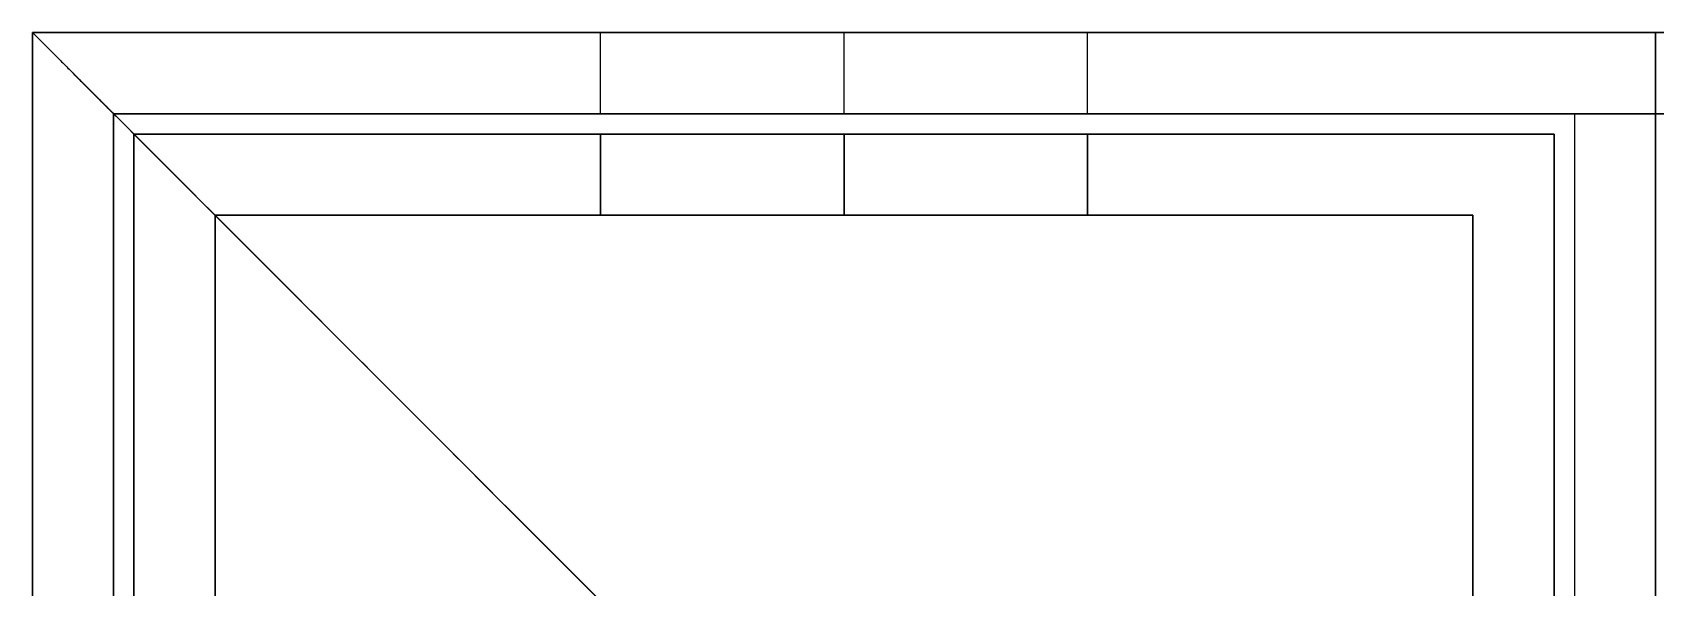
# Model space of a CAD drawing. Header units: millimetres. Extents: x -6529 to 809, y -8611 to 207.
# Drawn here: x -506.97 to -466.97, y 193.7 to 207.37 of the extents above; entities that cross this region are included whole.
import ezdxf

# ---------------------------------------------------------------- set-up
doc = ezdxf.new("R2010")
doc.units = ezdxf.units.MM
doc.header["$MEASUREMENT"] = 0
doc.layers.add('platen', color=7, linetype='Continuous', true_color=0x007f00)
doc.layers.add('staal', color=5, linetype='Continuous', true_color=0x0000ff)

# ---------------------------------------------------------------- blocks, each defined once
blk = doc.blocks.new('top plaat')
at = {"layer": 'platen'}
for points in [[(658, 40), (349, 40), (40, 40)], [(40, 40), (40, 40, 9), (40, 40, 18)], [(658, 40, 18), (349, 40, 18), (40, 40, 18)], [(40, 40), (40, 20), (40, 0)], [(40, 40, 18), (40, 20, 18), (40, 0, 18)], [(658, 40, 9), (349, 40, 9), (40, 40, 9)], [(40, 40, 9), (40, 20, 9), (40, 0, 9)]]:
    blk.add_open_spline(points, degree=2, dxfattribs=at)

msp = doc.modelspace()

# ---------------------------------------------------------------- linework, layer by layer
at = {"layer": 'staal'}
for p, q in [((-506.974, 207.367), (-466.974, 167.367)), ((-504.974, 205.367, 25), (-506.974, 207.367, 25)), ((-506.974, 207.367), (-466.974, 167.367)), ((-492.974, 205.367, 545.5), (-492.974, 207.367, 545.5)), ((-492.974, 205.367, 620.5), (-492.974, 207.367, 620.5)), ((-492.974, 205.367, 395.5), (-492.974, 207.367, 395.5)), ((-492.974, 205.367, 470.5), (-492.974, 207.367, 470.5)), ((-492.974, 205.367, 245.5), (-492.974, 207.367, 245.5)), ((-492.974, 205.367, 320.5), (-492.974, 207.367, 320.5)), ((-492.974, 205.367, 170.5), (-492.974, 207.367, 170.5)), ((-492.974, 205.367, 95.5), (-492.974, 207.367, 95.5)), ((-486.974, 205.367, 40), (-486.974, 207.367, 40)), ((-486.974, 205.367, 551.5), (-486.974, 207.367, 551.5)), ((-486.974, 205.367, 539.5), (-486.974, 207.367, 539.5)), ((-486.974, 205.367, 626.5), (-486.974, 207.367, 626.5)), ((-486.974, 205.367, 614.5), (-486.974, 207.367, 614.5)), ((-486.974, 205.367, 401.5), (-486.974, 207.367, 401.5)), ((-486.974, 205.367, 389.5), (-486.974, 207.367, 389.5)), ((-486.974, 205.367, 476.5), (-486.974, 207.367, 476.5)), ((-486.974, 205.367, 464.5), (-486.974, 207.367, 464.5)), ((-486.974, 205.367, 251.5), (-486.974, 207.367, 251.5)), ((-486.974, 205.367, 239.5), (-486.974, 207.367, 239.5)), ((-486.974, 205.367, 326.5), (-486.974, 207.367, 326.5)), ((-486.974, 205.367, 314.5), (-486.974, 207.367, 314.5)), ((-486.974, 205.367, 176.5), (-486.974, 207.367, 176.5)), ((-486.974, 205.367, 164.5), (-486.974, 207.367, 164.5)), ((-486.974, 205.367, 101.5), (-486.974, 207.367, 101.5)), ((-486.974, 205.367, 89.5), (-486.974, 207.367, 89.5)), ((-480.974, 205.367, 545.5), (-480.974, 207.367, 545.5)), ((-480.974, 205.367, 620.5), (-480.974, 207.367, 620.5)), ((-480.974, 205.367, 395.5), (-480.974, 207.367, 395.5)), ((-480.974, 205.367, 470.5), (-480.974, 207.367, 470.5)), ((-480.974, 205.367, 245.5), (-480.974, 207.367, 245.5)), ((-480.974, 205.367, 320.5), (-480.974, 207.367, 320.5)), ((-480.974, 205.367, 170.5), (-480.974, 207.367, 170.5)), ((-480.974, 205.367, 95.5), (-480.974, 207.367, 95.5)), ((-492.974, 204.867, 95.5), (-492.974, 202.867, 95.5)), ((-492.974, 204.867, 170.5), (-492.974, 202.867, 170.5)), ((-492.974, 202.867, 545.5), (-492.974, 204.867, 545.5)), ((-492.974, 202.867, 620.5), (-492.974, 204.867, 620.5)), ((-492.974, 202.867, 846.5), (-492.974, 204.867, 846.5)), ((-492.974, 202.867, 771.5), (-492.974, 204.867, 771.5)), ((-486.974, 202.867, 40), (-486.974, 204.867, 40)), ((-486.974, 202.867, 208), (-486.974, 204.867, 208)), ((-486.974, 204.867, 101.5), (-486.974, 202.867, 101.5)), ((-486.974, 204.867, 89.5), (-486.974, 202.867, 89.5)), ((-486.974, 204.867, 176.5), (-486.974, 202.867, 176.5)), ((-486.974, 204.867, 164.5), (-486.974, 202.867, 164.5)), ((-486.974, 202.867, 676), (-486.974, 204.867, 676)), ((-486.974, 202.867, 508), (-486.974, 204.867, 508)), ((-486.974, 202.867, 551.5), (-486.974, 204.867, 551.5)), ((-486.974, 202.867, 539.5), (-486.974, 204.867, 539.5)), ((-486.974, 202.867, 626.5), (-486.974, 204.867, 626.5)), ((-486.974, 202.867, 614.5), (-486.974, 204.867, 614.5)), ((-486.974, 202.867, 716), (-486.974, 204.867, 716)), ((-486.974, 202.867, 884), (-486.974, 204.867, 884)), ((-486.974, 202.867, 840.5), (-486.974, 204.867, 840.5)), ((-486.974, 202.867, 852.5), (-486.974, 204.867, 852.5)), ((-486.974, 202.867, 765.5), (-486.974, 204.867, 765.5)), ((-486.974, 202.867, 777.5), (-486.974, 204.867, 777.5)), ((-480.974, 204.867, 95.5), (-480.974, 202.867, 95.5)), ((-480.974, 204.867, 170.5), (-480.974, 202.867, 170.5)), ((-480.974, 202.867, 545.5), (-480.974, 204.867, 545.5)), ((-480.974, 202.867, 620.5), (-480.974, 204.867, 620.5)), ((-480.974, 202.867, 846.5), (-480.974, 204.867, 846.5)), ((-480.974, 202.867, 771.5), (-480.974, 204.867, 771.5))]:
    msp.add_line(p, q, dxfattribs=at)
msp.add_lwpolyline([(-506.974, 207.367), (809.026, 207.367), (809.026, -1108.633), (-506.974, -1108.633)], close=True, dxfattribs=at)
for points in [[(-506.974, 207.367), (-506.974, -450.633), (-506.974, -1108.633)], [(-506.974, 207.367, 40), (-506.974, -450.633, 40), (-506.974, -1108.633, 40)], [(-506.974, 207.367), (-506.974, 207.367, 20), (-506.974, 207.367, 40)], [(-506.974, 207.367), (-486.974, 187.367), (-466.974, 167.367)], [(-466.974, 167.367, 40), (-486.974, 187.367, 40), (-506.974, 207.367, 40)], [(-506.974, 207.367, 20), (-506.974, 162.617, 20), (-506.974, 117.867, 20)], [(-506.974, 207.367, 25), (-505.974, 206.367, 25), (-504.974, 205.367, 25)], [(809.026, 207.367), (151.026, 207.367), (-506.974, 207.367)], [(809.026, 207.367, 40), (151.026, 207.367, 40), (-506.974, 207.367, 40)], [(-506.974, 207.367), (-506.974, 207.367, 20), (-506.974, 207.367, 40)], [(-506.974, 207.367, 40), (-486.974, 187.367, 40), (-466.974, 167.367, 40)], [(-417.474, 207.367, 20), (-462.224, 207.367, 20), (-506.974, 207.367, 20)], [(-506.974, 207.367, 676), (151.026, 207.367, 676), (809.026, 207.367, 676)], [(-506.974, 207.367, 716), (151.026, 207.367, 716), (809.026, 207.367, 716)], [(-506.974, 207.367, 676), (-506.974, 207.367, 696), (-506.974, 207.367, 716)], [(-506.974, 207.367, 676), (-486.974, 187.367, 676), (-466.974, 167.367, 676)], [(-466.974, 167.367, 716), (-486.974, 187.367, 716), (-506.974, 207.367, 716)], [(-506.974, 207.367, 696), (-462.224, 207.367, 696), (-417.474, 207.367, 696)], [(-506.974, 207.367, 701), (-505.974, 206.367, 701), (-504.974, 205.367, 701)], [(-506.974, 207.367, 676), (-506.974, -450.633, 676), (-506.974, -1108.633, 676)], [(-506.974, 207.367, 716), (-506.974, -450.633, 716), (-506.974, -1108.633, 716)], [(-506.974, 207.367, 676), (-506.974, 207.367, 696), (-506.974, 207.367, 716)], [(-506.974, 207.367, 676), (-486.974, 187.367, 676), (-466.974, 167.367, 676)], [(-466.974, 167.367, 716), (-486.974, 187.367, 716), (-506.974, 207.367, 716)], [(-506.974, 207.367, 696), (-506.974, 162.617, 696), (-506.974, 117.867, 696)], [(-506.974, 207.367, 701), (-505.974, 206.367, 701), (-504.974, 205.367, 701)], [(-466.974, 207.367, 40), (-486.974, 207.367, 40), (-506.974, 207.367, 40)], [(-506.974, 207.367, 40), (-506.974, 207.367, 358), (-506.974, 207.367, 676)], [(-506.974, 207.367, 40), (-506.974, 187.367, 40), (-506.974, 167.367, 40)], [(-466.974, 207.367, 676), (-486.974, 207.367, 676), (-506.974, 207.367, 676)], [(-506.974, 207.367, 676), (-506.974, 187.367, 676), (-506.974, 167.367, 676)], [(-466.974, 207.367, 658), (-486.974, 207.367, 658), (-506.974, 207.367, 658)], [(-506.974, 207.367, 658), (-506.974, 187.367, 658), (-506.974, 167.367, 658)], [(-486.974, 207.367, 40), (-486.974, 207.367, 64.75), (-486.974, 207.367, 89.5)], [(-486.974, 207.367, 101.5), (-486.974, 207.367, 133), (-486.974, 207.367, 164.5)], [(-486.974, 207.367, 176.5), (-486.974, 207.367, 208), (-486.974, 207.367, 239.5)], [(-486.974, 207.367, 251.5), (-486.974, 207.367, 283), (-486.974, 207.367, 314.5)], [(-486.974, 207.367, 326.5), (-486.974, 207.367, 358), (-486.974, 207.367, 389.5)], [(-486.974, 207.367, 401.5), (-486.974, 207.367, 433), (-486.974, 207.367, 464.5)], [(-486.974, 207.367, 476.5), (-486.974, 207.367, 508), (-486.974, 207.367, 539.5)], [(-486.974, 207.367, 551.5), (-486.974, 207.367, 583), (-486.974, 207.367, 614.5)], [(-486.974, 207.367, 626.5), (-486.974, 207.367, 651.25), (-486.974, 207.367, 676)], [(-466.974, 167.367, 40), (-466.974, 187.367, 40), (-466.974, 207.367, 40)], [(-466.974, 207.367, 40), (-466.974, 207.367, 358), (-466.974, 207.367, 676)], [(-466.974, 167.367, 676), (-466.974, 187.367, 676), (-466.974, 207.367, 676)], [(-466.974, 167.367, 658), (-466.974, 187.367, 658), (-466.974, 207.367, 658)], [(-504.974, 205.367, 2), (-504.974, 205.367, 20), (-504.974, 205.367, 38)], [(-504.974, 205.367, 38), (-486.974, 187.367, 38), (-468.974, 169.367, 38)], [(-468.974, 169.367, 2), (-486.974, 187.367, 2), (-504.974, 205.367, 2)], [(-504.974, 205.367, 38), (-504.974, -450.633, 38), (-504.974, -1106.633, 38)], [(-504.974, 205.367, 2), (-504.974, -450.633, 2), (-504.974, -1106.633, 2)], [(-504.974, 205.367, 20), (-504.974, 161.617, 20), (-504.974, 117.867, 20)], [(-504.974, 205.367, 38), (-504.974, 205.367, 20), (-504.974, 205.367, 2)], [(-468.974, 169.367, 38), (-486.974, 187.367, 38), (-504.974, 205.367, 38)], [(-504.974, 205.367, 2), (-486.974, 187.367, 2), (-468.974, 169.367, 2)], [(807.026, 205.367, 38), (151.026, 205.367, 38), (-504.974, 205.367, 38)], [(807.026, 205.367, 2), (151.026, 205.367, 2), (-504.974, 205.367, 2)], [(-417.474, 205.367, 20), (-461.224, 205.367, 20), (-504.974, 205.367, 20)], [(-504.974, 205.367, 678), (-504.974, 205.367, 696), (-504.974, 205.367, 714)], [(-504.974, 205.367, 714), (-486.974, 187.367, 714), (-468.974, 169.367, 714)], [(-468.974, 169.367, 678), (-486.974, 187.367, 678), (-504.974, 205.367, 678)], [(-504.974, 205.367, 714), (151.026, 205.367, 714), (807.026, 205.367, 714)], [(-504.974, 205.367, 678), (151.026, 205.367, 678), (807.026, 205.367, 678)], [(-504.974, 205.367, 696), (-461.224, 205.367, 696), (-417.474, 205.367, 696)], [(-504.974, 205.367, 678), (-504.974, 205.367, 696), (-504.974, 205.367, 714)], [(-504.974, 205.367, 714), (-486.974, 187.367, 714), (-468.974, 169.367, 714)], [(-468.974, 169.367, 678), (-486.974, 187.367, 678), (-504.974, 205.367, 678)], [(-504.974, 205.367, 714), (-504.974, -450.633, 714), (-504.974, -1106.633, 714)], [(-504.974, 205.367, 678), (-504.974, -450.633, 678), (-504.974, -1106.633, 678)], [(-504.974, 205.367, 696), (-504.974, 161.617, 696), (-504.974, 117.867, 696)], [(-504.974, 169.367, 40), (-504.974, 187.367, 40), (-504.974, 205.367, 40)], [(-504.974, 205.367, 40), (-504.974, 205.367, 358), (-504.974, 205.367, 676)], [(-504.974, 205.367, 40), (-486.974, 205.367, 40), (-468.974, 205.367, 40)], [(-504.974, 169.367, 676), (-504.974, 187.367, 676), (-504.974, 205.367, 676)], [(-504.974, 205.367, 676), (-486.974, 205.367, 676), (-468.974, 205.367, 676)], [(-504.974, 169.367, 658), (-504.974, 187.367, 658), (-504.974, 205.367, 658)], [(-504.974, 205.367, 658), (-486.974, 205.367, 658), (-468.974, 205.367, 658)], [(-486.974, 205.367, 40), (-486.974, 205.367, 64.75), (-486.974, 205.367, 89.5)], [(-486.974, 205.367, 101.5), (-486.974, 205.367, 133), (-486.974, 205.367, 164.5)], [(-486.974, 205.367, 176.5), (-486.974, 205.367, 208), (-486.974, 205.367, 239.5)], [(-486.974, 205.367, 251.5), (-486.974, 205.367, 283), (-486.974, 205.367, 314.5)], [(-486.974, 205.367, 326.5), (-486.974, 205.367, 358), (-486.974, 205.367, 389.5)], [(-486.974, 205.367, 401.5), (-486.974, 205.367, 433), (-486.974, 205.367, 464.5)], [(-486.974, 205.367, 476.5), (-486.974, 205.367, 508), (-486.974, 205.367, 539.5)], [(-486.974, 205.367, 551.5), (-486.974, 205.367, 583), (-486.974, 205.367, 614.5)], [(-486.974, 205.367, 626.5), (-486.974, 205.367, 651.25), (-486.974, 205.367, 676)], [(-468.974, 205.367, 40), (-468.974, 205.367, 358), (-468.974, 205.367, 676)], [(-468.974, 205.367, 40), (-468.974, 187.367, 40), (-468.974, 169.367, 40)], [(-468.974, 205.367, 676), (-468.974, 187.367, 676), (-468.974, 169.367, 676)], [(-468.974, 205.367, 658), (-468.974, 187.367, 658), (-468.974, 169.367, 658)], [(-469.474, 204.867, 40), (-486.974, 204.867, 40), (-504.474, 204.867, 40)], [(-504.474, 204.867, 40), (-504.474, 204.867, 124), (-504.474, 204.867, 208)], [(-469.474, 204.867, 208), (-486.974, 204.867, 208), (-504.474, 204.867, 208)], [(-504.474, 204.867, 40), (-504.474, 187.367, 40), (-504.474, 169.867, 40)], [(-504.474, 204.867, 208), (-504.474, 187.367, 208), (-504.474, 169.867, 208)], [(-469.474, 204.867, 124), (-486.974, 204.867, 124), (-504.474, 204.867, 124)], [(-504.474, 204.867, 124), (-504.474, 187.367, 124), (-504.474, 169.867, 124)], [(-504.474, 169.867, 676), (-504.474, 187.367, 676), (-504.474, 204.867, 676)], [(-504.474, 204.867, 676), (-504.474, 204.867, 592), (-504.474, 204.867, 508)], [(-504.474, 169.867, 508), (-504.474, 187.367, 508), (-504.474, 204.867, 508)], [(-504.474, 204.867, 676), (-486.974, 204.867, 676), (-469.474, 204.867, 676)], [(-504.474, 204.867, 508), (-486.974, 204.867, 508), (-469.474, 204.867, 508)], [(-504.474, 169.867, 592), (-504.474, 187.367, 592), (-504.474, 204.867, 592)], [(-504.474, 204.867, 592), (-486.974, 204.867, 592), (-469.474, 204.867, 592)], [(-504.474, 169.867, 716), (-504.474, 187.367, 716), (-504.474, 204.867, 716)], [(-504.474, 204.867, 716), (-504.474, 204.867, 800), (-504.474, 204.867, 884)], [(-504.474, 169.867, 884), (-504.474, 187.367, 884), (-504.474, 204.867, 884)], [(-504.474, 204.867, 716), (-486.974, 204.867, 716), (-469.474, 204.867, 716)], [(-504.474, 204.867, 884), (-486.974, 204.867, 884), (-469.474, 204.867, 884)], [(-504.474, 169.867, 800), (-504.474, 187.367, 800), (-504.474, 204.867, 800)], [(-504.474, 204.867, 800), (-486.974, 204.867, 800), (-469.474, 204.867, 800)], [(-486.974, 204.867, 40), (-486.974, 204.867, 64.75), (-486.974, 204.867, 89.5)], [(-486.974, 204.867, 101.5), (-486.974, 204.867, 133), (-486.974, 204.867, 164.5)], [(-486.974, 204.867, 176.5), (-486.974, 204.867, 192.25), (-486.974, 204.867, 208)], [(-486.974, 204.867, 676), (-486.974, 204.867, 651.25), (-486.974, 204.867, 626.5)], [(-486.974, 204.867, 614.5), (-486.974, 204.867, 583), (-486.974, 204.867, 551.5)], [(-486.974, 204.867, 539.5), (-486.974, 204.867, 523.75), (-486.974, 204.867, 508)], [(-486.974, 204.867, 716), (-486.974, 204.867, 740.75), (-486.974, 204.867, 765.5)], [(-486.974, 204.867, 777.5), (-486.974, 204.867, 809), (-486.974, 204.867, 840.5)], [(-486.974, 204.867, 852.5), (-486.974, 204.867, 868.25), (-486.974, 204.867, 884)], [(-469.474, 169.867, 40), (-469.474, 187.367, 40), (-469.474, 204.867, 40)], [(-469.474, 204.867, 40), (-469.474, 204.867, 124), (-469.474, 204.867, 208)], [(-469.474, 169.867, 208), (-469.474, 187.367, 208), (-469.474, 204.867, 208)], [(-469.474, 169.867, 124), (-469.474, 187.367, 124), (-469.474, 204.867, 124)], [(-469.474, 204.867, 676), (-469.474, 204.867, 592), (-469.474, 204.867, 508)], [(-469.474, 204.867, 676), (-469.474, 187.367, 676), (-469.474, 169.867, 676)], [(-469.474, 204.867, 508), (-469.474, 187.367, 508), (-469.474, 169.867, 508)], [(-469.474, 204.867, 592), (-469.474, 187.367, 592), (-469.474, 169.867, 592)], [(-469.474, 204.867, 716), (-469.474, 204.867, 800), (-469.474, 204.867, 884)], [(-469.474, 204.867, 716), (-469.474, 187.367, 716), (-469.474, 169.867, 716)], [(-469.474, 204.867, 884), (-469.474, 187.367, 884), (-469.474, 169.867, 884)], [(-469.474, 204.867, 800), (-469.474, 187.367, 800), (-469.474, 169.867, 800)], [(-502.474, 171.867, 40), (-502.474, 187.367, 40), (-502.474, 202.867, 40)], [(-502.474, 202.867, 40), (-502.474, 202.867, 124), (-502.474, 202.867, 208)], [(-502.474, 171.867, 208), (-502.474, 187.367, 208), (-502.474, 202.867, 208)], [(-502.474, 202.867, 40), (-486.974, 202.867, 40), (-471.474, 202.867, 40)], [(-502.474, 202.867, 208), (-486.974, 202.867, 208), (-471.474, 202.867, 208)], [(-502.474, 171.867, 124), (-502.474, 187.367, 124), (-502.474, 202.867, 124)], [(-502.474, 202.867, 124), (-486.974, 202.867, 124), (-471.474, 202.867, 124)], [(-471.474, 202.867, 676), (-486.974, 202.867, 676), (-502.474, 202.867, 676)], [(-502.474, 202.867, 676), (-502.474, 202.867, 592), (-502.474, 202.867, 508)], [(-471.474, 202.867, 508), (-486.974, 202.867, 508), (-502.474, 202.867, 508)], [(-502.474, 202.867, 676), (-502.474, 187.367, 676), (-502.474, 171.867, 676)], [(-502.474, 202.867, 508), (-502.474, 187.367, 508), (-502.474, 171.867, 508)], [(-471.474, 202.867, 592), (-486.974, 202.867, 592), (-502.474, 202.867, 592)], [(-502.474, 202.867, 592), (-502.474, 187.367, 592), (-502.474, 171.867, 592)], [(-471.474, 202.867, 716), (-486.974, 202.867, 716), (-502.474, 202.867, 716)], [(-502.474, 202.867, 716), (-502.474, 202.867, 800), (-502.474, 202.867, 884)], [(-471.474, 202.867, 884), (-486.974, 202.867, 884), (-502.474, 202.867, 884)], [(-502.474, 202.867, 716), (-502.474, 187.367, 716), (-502.474, 171.867, 716)], [(-502.474, 202.867, 884), (-502.474, 187.367, 884), (-502.474, 171.867, 884)], [(-471.474, 202.867, 800), (-486.974, 202.867, 800), (-502.474, 202.867, 800)], [(-502.474, 202.867, 800), (-502.474, 187.367, 800), (-502.474, 171.867, 800)], [(-486.974, 202.867, 40), (-486.974, 202.867, 64.75), (-486.974, 202.867, 89.5)], [(-486.974, 202.867, 101.5), (-486.974, 202.867, 133), (-486.974, 202.867, 164.5)], [(-486.974, 202.867, 176.5), (-486.974, 202.867, 192.25), (-486.974, 202.867, 208)], [(-486.974, 202.867, 676), (-486.974, 202.867, 651.25), (-486.974, 202.867, 626.5)], [(-486.974, 202.867, 614.5), (-486.974, 202.867, 583), (-486.974, 202.867, 551.5)], [(-486.974, 202.867, 539.5), (-486.974, 202.867, 523.75), (-486.974, 202.867, 508)], [(-486.974, 202.867, 716), (-486.974, 202.867, 740.75), (-486.974, 202.867, 765.5)], [(-486.974, 202.867, 777.5), (-486.974, 202.867, 809), (-486.974, 202.867, 840.5)], [(-486.974, 202.867, 852.5), (-486.974, 202.867, 868.25), (-486.974, 202.867, 884)], [(-471.474, 202.867, 40), (-471.474, 202.867, 124), (-471.474, 202.867, 208)], [(-471.474, 202.867, 40), (-471.474, 187.367, 40), (-471.474, 171.867, 40)], [(-471.474, 202.867, 208), (-471.474, 187.367, 208), (-471.474, 171.867, 208)], [(-471.474, 202.867, 124), (-471.474, 187.367, 124), (-471.474, 171.867, 124)], [(-471.474, 171.867, 676), (-471.474, 187.367, 676), (-471.474, 202.867, 676)], [(-471.474, 202.867, 676), (-471.474, 202.867, 592), (-471.474, 202.867, 508)], [(-471.474, 171.867, 508), (-471.474, 187.367, 508), (-471.474, 202.867, 508)], [(-471.474, 171.867, 592), (-471.474, 187.367, 592), (-471.474, 202.867, 592)], [(-471.474, 171.867, 716), (-471.474, 187.367, 716), (-471.474, 202.867, 716)], [(-471.474, 202.867, 716), (-471.474, 202.867, 800), (-471.474, 202.867, 884)], [(-471.474, 171.867, 884), (-471.474, 187.367, 884), (-471.474, 202.867, 884)], [(-471.474, 171.867, 800), (-471.474, 187.367, 800), (-471.474, 202.867, 800)]]:
    msp.add_open_spline(points, degree=2, dxfattribs=at)
for points, knots in [([(-492.974, 207.367, 545.5), (-492.974, 207.367, 539.5), (-486.974, 207.367, 539.5), (-480.974, 207.367, 539.5), (-480.974, 207.367, 545.5), (-480.974, 207.367, 551.5), (-486.974, 207.367, 551.5), (-492.974, 207.367, 551.5), (-492.974, 207.367, 545.5)], [-31.415927, -31.415927, -31.415927, -23.561945, -23.561945, -15.707963, -15.707963, -7.853982, -7.853982, 0, 0, 0]), ([(-492.974, 207.367, 620.5), (-492.974, 207.367, 614.5), (-486.974, 207.367, 614.5), (-480.974, 207.367, 614.5), (-480.974, 207.367, 620.5), (-480.974, 207.367, 626.5), (-486.974, 207.367, 626.5), (-492.974, 207.367, 626.5), (-492.974, 207.367, 620.5)], [-31.415927, -31.415927, -31.415927, -23.561945, -23.561945, -15.707963, -15.707963, -7.853982, -7.853982, 0, 0, 0]), ([(-492.974, 207.367, 395.5), (-492.974, 207.367, 389.5), (-486.974, 207.367, 389.5), (-480.974, 207.367, 389.5), (-480.974, 207.367, 395.5), (-480.974, 207.367, 401.5), (-486.974, 207.367, 401.5), (-492.974, 207.367, 401.5), (-492.974, 207.367, 395.5)], [-31.415927, -31.415927, -31.415927, -23.561945, -23.561945, -15.707963, -15.707963, -7.853982, -7.853982, 0, 0, 0]), ([(-492.974, 207.367, 470.5), (-492.974, 207.367, 464.5), (-486.974, 207.367, 464.5), (-480.974, 207.367, 464.5), (-480.974, 207.367, 470.5), (-480.974, 207.367, 476.5), (-486.974, 207.367, 476.5), (-492.974, 207.367, 476.5), (-492.974, 207.367, 470.5)], [-31.415927, -31.415927, -31.415927, -23.561945, -23.561945, -15.707963, -15.707963, -7.853982, -7.853982, 0, 0, 0]), ([(-492.974, 207.367, 245.5), (-492.974, 207.367, 239.5), (-486.974, 207.367, 239.5), (-480.974, 207.367, 239.5), (-480.974, 207.367, 245.5), (-480.974, 207.367, 251.5), (-486.974, 207.367, 251.5), (-492.974, 207.367, 251.5), (-492.974, 207.367, 245.5)], [-31.415927, -31.415927, -31.415927, -23.561945, -23.561945, -15.707963, -15.707963, -7.853982, -7.853982, 0, 0, 0]), ([(-492.974, 207.367, 320.5), (-492.974, 207.367, 314.5), (-486.974, 207.367, 314.5), (-480.974, 207.367, 314.5), (-480.974, 207.367, 320.5), (-480.974, 207.367, 326.5), (-486.974, 207.367, 326.5), (-492.974, 207.367, 326.5), (-492.974, 207.367, 320.5)], [-31.415927, -31.415927, -31.415927, -23.561945, -23.561945, -15.707963, -15.707963, -7.853982, -7.853982, 0, 0, 0]), ([(-492.974, 207.367, 170.5), (-492.974, 207.367, 164.5), (-486.974, 207.367, 164.5), (-480.974, 207.367, 164.5), (-480.974, 207.367, 170.5), (-480.974, 207.367, 176.5), (-486.974, 207.367, 176.5), (-492.974, 207.367, 176.5), (-492.974, 207.367, 170.5)], [-31.415927, -31.415927, -31.415927, -23.561945, -23.561945, -15.707963, -15.707963, -7.853982, -7.853982, 0, 0, 0]), ([(-492.974, 207.367, 95.5), (-492.974, 207.367, 89.5), (-486.974, 207.367, 89.5), (-480.974, 207.367, 89.5), (-480.974, 207.367, 95.5), (-480.974, 207.367, 101.5), (-486.974, 207.367, 101.5), (-492.974, 207.367, 101.5), (-492.974, 207.367, 95.5)], [-31.415927, -31.415927, -31.415927, -23.561945, -23.561945, -15.707963, -15.707963, -7.853982, -7.853982, 0, 0, 0]), ([(-492.974, 205.367, 545.5), (-492.974, 205.367, 551.5), (-486.974, 205.367, 551.5), (-480.974, 205.367, 551.5), (-480.974, 205.367, 545.5), (-480.974, 205.367, 539.5), (-486.974, 205.367, 539.5), (-492.974, 205.367, 539.5), (-492.974, 205.367, 545.5)], [0, 0, 0, 7.853982, 7.853982, 15.707963, 15.707963, 23.561945, 23.561945, 31.415927, 31.415927, 31.415927]), ([(-492.974, 205.367, 620.5), (-492.974, 205.367, 626.5), (-486.974, 205.367, 626.5), (-480.974, 205.367, 626.5), (-480.974, 205.367, 620.5), (-480.974, 205.367, 614.5), (-486.974, 205.367, 614.5), (-492.974, 205.367, 614.5), (-492.974, 205.367, 620.5)], [0, 0, 0, 7.853982, 7.853982, 15.707963, 15.707963, 23.561945, 23.561945, 31.415927, 31.415927, 31.415927]), ([(-492.974, 205.367, 395.5), (-492.974, 205.367, 401.5), (-486.974, 205.367, 401.5), (-480.974, 205.367, 401.5), (-480.974, 205.367, 395.5), (-480.974, 205.367, 389.5), (-486.974, 205.367, 389.5), (-492.974, 205.367, 389.5), (-492.974, 205.367, 395.5)], [0, 0, 0, 7.853982, 7.853982, 15.707963, 15.707963, 23.561945, 23.561945, 31.415927, 31.415927, 31.415927]), ([(-492.974, 205.367, 470.5), (-492.974, 205.367, 476.5), (-486.974, 205.367, 476.5), (-480.974, 205.367, 476.5), (-480.974, 205.367, 470.5), (-480.974, 205.367, 464.5), (-486.974, 205.367, 464.5), (-492.974, 205.367, 464.5), (-492.974, 205.367, 470.5)], [0, 0, 0, 7.853982, 7.853982, 15.707963, 15.707963, 23.561945, 23.561945, 31.415927, 31.415927, 31.415927]), ([(-492.974, 205.367, 245.5), (-492.974, 205.367, 251.5), (-486.974, 205.367, 251.5), (-480.974, 205.367, 251.5), (-480.974, 205.367, 245.5), (-480.974, 205.367, 239.5), (-486.974, 205.367, 239.5), (-492.974, 205.367, 239.5), (-492.974, 205.367, 245.5)], [0, 0, 0, 7.853982, 7.853982, 15.707963, 15.707963, 23.561945, 23.561945, 31.415927, 31.415927, 31.415927]), ([(-492.974, 205.367, 320.5), (-492.974, 205.367, 326.5), (-486.974, 205.367, 326.5), (-480.974, 205.367, 326.5), (-480.974, 205.367, 320.5), (-480.974, 205.367, 314.5), (-486.974, 205.367, 314.5), (-492.974, 205.367, 314.5), (-492.974, 205.367, 320.5)], [0, 0, 0, 7.853982, 7.853982, 15.707963, 15.707963, 23.561945, 23.561945, 31.415927, 31.415927, 31.415927]), ([(-492.974, 205.367, 170.5), (-492.974, 205.367, 176.5), (-486.974, 205.367, 176.5), (-480.974, 205.367, 176.5), (-480.974, 205.367, 170.5), (-480.974, 205.367, 164.5), (-486.974, 205.367, 164.5), (-492.974, 205.367, 164.5), (-492.974, 205.367, 170.5)], [0, 0, 0, 7.853982, 7.853982, 15.707963, 15.707963, 23.561945, 23.561945, 31.415927, 31.415927, 31.415927]), ([(-492.974, 205.367, 95.5), (-492.974, 205.367, 101.5), (-486.974, 205.367, 101.5), (-480.974, 205.367, 101.5), (-480.974, 205.367, 95.5), (-480.974, 205.367, 89.5), (-486.974, 205.367, 89.5), (-492.974, 205.367, 89.5), (-492.974, 205.367, 95.5)], [0, 0, 0, 7.853982, 7.853982, 15.707963, 15.707963, 23.561945, 23.561945, 31.415927, 31.415927, 31.415927]), ([(-480.974, 204.867, 95.5), (-480.974, 204.867, 101.5), (-486.974, 204.867, 101.5), (-492.974, 204.867, 101.5), (-492.974, 204.867, 95.5), (-492.974, 204.867, 89.5), (-486.974, 204.867, 89.5), (-480.974, 204.867, 89.5), (-480.974, 204.867, 95.5)], [0, 0, 0, 7.853982, 7.853982, 15.707963, 15.707963, 23.561945, 23.561945, 31.415927, 31.415927, 31.415927]), ([(-480.974, 204.867, 170.5), (-480.974, 204.867, 176.5), (-486.974, 204.867, 176.5), (-492.974, 204.867, 176.5), (-492.974, 204.867, 170.5), (-492.974, 204.867, 164.5), (-486.974, 204.867, 164.5), (-480.974, 204.867, 164.5), (-480.974, 204.867, 170.5)], [0, 0, 0, 7.853982, 7.853982, 15.707963, 15.707963, 23.561945, 23.561945, 31.415927, 31.415927, 31.415927]), ([(-492.974, 204.867, 545.5), (-492.974, 204.867, 539.5), (-486.974, 204.867, 539.5), (-480.974, 204.867, 539.5), (-480.974, 204.867, 545.5), (-480.974, 204.867, 551.5), (-486.974, 204.867, 551.5), (-492.974, 204.867, 551.5), (-492.974, 204.867, 545.5)], [0, 0, 0, 7.853982, 7.853982, 15.707963, 15.707963, 23.561945, 23.561945, 31.415927, 31.415927, 31.415927]), ([(-492.974, 204.867, 620.5), (-492.974, 204.867, 614.5), (-486.974, 204.867, 614.5), (-480.974, 204.867, 614.5), (-480.974, 204.867, 620.5), (-480.974, 204.867, 626.5), (-486.974, 204.867, 626.5), (-492.974, 204.867, 626.5), (-492.974, 204.867, 620.5)], [0, 0, 0, 7.853982, 7.853982, 15.707963, 15.707963, 23.561945, 23.561945, 31.415927, 31.415927, 31.415927]), ([(-492.974, 204.867, 846.5), (-492.974, 204.867, 852.5), (-486.974, 204.867, 852.5), (-480.974, 204.867, 852.5), (-480.974, 204.867, 846.5), (-480.974, 204.867, 840.5), (-486.974, 204.867, 840.5), (-492.974, 204.867, 840.5), (-492.974, 204.867, 846.5)], [0, 0, 0, 7.853982, 7.853982, 15.707963, 15.707963, 23.561945, 23.561945, 31.415927, 31.415927, 31.415927]), ([(-492.974, 204.867, 771.5), (-492.974, 204.867, 777.5), (-486.974, 204.867, 777.5), (-480.974, 204.867, 777.5), (-480.974, 204.867, 771.5), (-480.974, 204.867, 765.5), (-486.974, 204.867, 765.5), (-492.974, 204.867, 765.5), (-492.974, 204.867, 771.5)], [0, 0, 0, 7.853982, 7.853982, 15.707963, 15.707963, 23.561945, 23.561945, 31.415927, 31.415927, 31.415927]), ([(-480.974, 202.867, 95.5), (-480.974, 202.867, 89.5), (-486.974, 202.867, 89.5), (-492.974, 202.867, 89.5), (-492.974, 202.867, 95.5), (-492.974, 202.867, 101.5), (-486.974, 202.867, 101.5), (-480.974, 202.867, 101.5), (-480.974, 202.867, 95.5)], [-31.415927, -31.415927, -31.415927, -23.561945, -23.561945, -15.707963, -15.707963, -7.853982, -7.853982, 0, 0, 0]), ([(-480.974, 202.867, 170.5), (-480.974, 202.867, 164.5), (-486.974, 202.867, 164.5), (-492.974, 202.867, 164.5), (-492.974, 202.867, 170.5), (-492.974, 202.867, 176.5), (-486.974, 202.867, 176.5), (-480.974, 202.867, 176.5), (-480.974, 202.867, 170.5)], [-31.415927, -31.415927, -31.415927, -23.561945, -23.561945, -15.707963, -15.707963, -7.853982, -7.853982, 0, 0, 0]), ([(-492.974, 202.867, 545.5), (-492.974, 202.867, 551.5), (-486.974, 202.867, 551.5), (-480.974, 202.867, 551.5), (-480.974, 202.867, 545.5), (-480.974, 202.867, 539.5), (-486.974, 202.867, 539.5), (-492.974, 202.867, 539.5), (-492.974, 202.867, 545.5)], [-31.415927, -31.415927, -31.415927, -23.561945, -23.561945, -15.707963, -15.707963, -7.853982, -7.853982, 0, 0, 0]), ([(-492.974, 202.867, 620.5), (-492.974, 202.867, 626.5), (-486.974, 202.867, 626.5), (-480.974, 202.867, 626.5), (-480.974, 202.867, 620.5), (-480.974, 202.867, 614.5), (-486.974, 202.867, 614.5), (-492.974, 202.867, 614.5), (-492.974, 202.867, 620.5)], [-31.415927, -31.415927, -31.415927, -23.561945, -23.561945, -15.707963, -15.707963, -7.853982, -7.853982, 0, 0, 0]), ([(-492.974, 202.867, 846.5), (-492.974, 202.867, 840.5), (-486.974, 202.867, 840.5), (-480.974, 202.867, 840.5), (-480.974, 202.867, 846.5), (-480.974, 202.867, 852.5), (-486.974, 202.867, 852.5), (-492.974, 202.867, 852.5), (-492.974, 202.867, 846.5)], [-31.415927, -31.415927, -31.415927, -23.561945, -23.561945, -15.707963, -15.707963, -7.853982, -7.853982, 0, 0, 0]), ([(-492.974, 202.867, 771.5), (-492.974, 202.867, 765.5), (-486.974, 202.867, 765.5), (-480.974, 202.867, 765.5), (-480.974, 202.867, 771.5), (-480.974, 202.867, 777.5), (-486.974, 202.867, 777.5), (-492.974, 202.867, 777.5), (-492.974, 202.867, 771.5)], [-31.415927, -31.415927, -31.415927, -23.561945, -23.561945, -15.707963, -15.707963, -7.853982, -7.853982, 0, 0, 0])]:
    msp.add_rational_spline(points, [1, 0.707106781187, 1, 0.707106781187, 1, 0.707106781187, 1, 0.707106781187, 1], degree=2, knots=knots, dxfattribs=at)

# ---------------------------------------------------------------- block references
at = {"layer": 'platen'}
msp.add_blockref('top plaat', (-506.974, 167.367, 716), dxfattribs=at)

doc.saveas('drawing.dxf')
